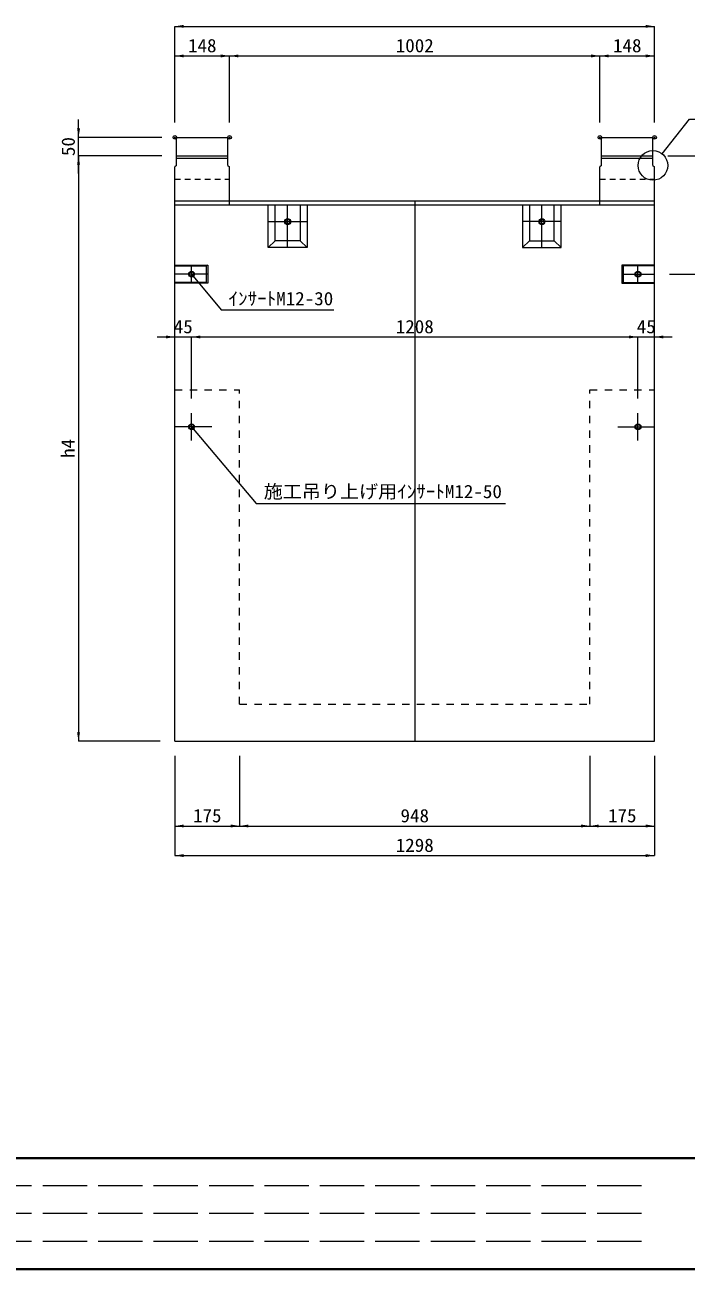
# Model space of a CAD drawing. Units: millimetres at full size, sheet at 1:20. Extents: x 64173 to 81200, y -133840 to -120349.
# Drawn here: x 74857 to 76647, y -126657 to -123291 of the extents above; entities that cross this region are included whole.
import ezdxf
from ezdxf.enums import TextEntityAlignment as Align

# ---------------------------------------------------------------- set-up
doc = ezdxf.new("R2010")
doc.units = ezdxf.units.MM
doc.header["$LTSCALE"] = 20
doc.header["$PDMODE"] = 32
doc.header["$PDSIZE"] = 10
for name, pattern in [('DASHED', [7.5, 6, -1.5]), ('USER1', [2, 1, -1]), ('USER3', [1.35, 0.75, -0.6])]:
    doc.linetypes.add(name, pattern=pattern)
for name, color, linetype, lineweight in [('インサート', 3, 'USER3', 9), ('作業エリア', 11, 'Continuous', 13), ('図枠', 7, 'Continuous', 5), ('寸法線', 7, 'Continuous', 13), ('引出線', 4, 'Continuous', 13), ('補助線', 8, 'Continuous', 13), ('集水桝', 2, 'Continuous', 13)]:
    doc.layers.add(name, color=color, linetype=linetype, lineweight=lineweight)
doc.styles.add('ＭＳ 明朝', font='')
doc.styles.get('ＭＳ 明朝').set_extended_font_data('MS Mincho')

# ---------------------------------------------------------------- blocks, each defined once
blk = doc.blocks.new('filled_arrow')
at = {"color": 0, "linetype": 'Continuous', "lineweight": -2}
blk.add_solid([(7.5, 1.25), (0, 0), (7.5, -1.25)], dxfattribs=at)

msp = doc.modelspace()

# ---------------------------------------------------------------- linework, layer by layer
at = {"layer": 'インサート', "linetype": 'Continuous', "lineweight": 5}
for centre, radius in [((75568.21, -123823.61), 8), ((76256.21, -123823.61), 8), ((75568.21, -123823.61), 6), ((76256.21, -123823.61), 6), ((75308.21, -123965.61), 8), ((75308.21, -123965.61), 6), ((76516.21, -123965.61), 8), ((76516.21, -123965.61), 6), ((75308.21, -124378.61), 8), ((75308.21, -124378.61), 6), ((76516.21, -124378.61), 8), ((76516.21, -124378.61), 6)]:
    msp.add_circle(centre, radius, dxfattribs=at)
at = {"layer": '作業エリア'}
for p in [(75263.21, -123595.61), (75411.21, -123595.61), (76413.21, -123595.61), (76561.21, -123595.61)]:
    msp.add_point(p, dxfattribs=at)
at = {"layer": '図枠', "lineweight": 40}
for p, q in [((73200.5, -126356.92), (81000.5, -126356.92)), ((73200.5, -126656.92), (81000.5, -126656.92))]:
    msp.add_line(p, q, dxfattribs=at)
at = {"layer": '図枠', "linetype": 'DASHED', "lineweight": 9}
for p, q in [((76525.5, -126431.92), (73400.5, -126431.92)), ((76525.5, -126506.92), (73400.5, -126506.92)), ((76525.5, -126581.92), (73400.5, -126581.92))]:
    msp.add_line(p, q, dxfattribs=at)
at = {"layer": '寸法線'}
for p, q in [((75263.21, -123295.45), (76561.21, -123295.45)), ((75263.21, -123555.61), (75263.21, -123295.45)), ((76561.21, -123555.61), (76561.21, -123295.45)), ((75263.21, -123375.45), (75411.21, -123375.45)), ((75263.21, -123555.61), (75263.21, -123375.45)), ((75411.21, -123555.61), (75411.21, -123375.45)), ((75411.21, -123375.45), (76413.21, -123375.45)), ((75411.21, -123555.61), (75411.21, -123375.45)), ((76413.21, -123555.61), (76413.21, -123375.45)), ((76413.21, -123375.45), (76561.21, -123375.45)), ((76413.21, -123555.61), (76413.21, -123375.45)), ((76561.21, -123555.61), (76561.21, -123375.45)), ((75002.41, -123693.61), (75002.41, -123547.61)), ((75227.71, -123595.61), (75002.41, -123595.61)), ((75002.41, -123645.61), (75002.41, -125228.61)), ((75227.71, -123645.61), (75002.41, -123645.61)), ((75227.71, -123645.61), (75002.41, -123645.61)), ((76596.71, -123645.61), (76750.77, -123645.61)), ((76601.21, -123965.61), (76750.77, -123965.61)), ((75215.21, -124135.61), (75356.21, -124135.61)), ((75263.21, -124338.61), (75263.21, -124135.61)), ((75308.21, -124301.61), (75308.21, -124135.61)), ((75308.21, -124135.61), (76516.21, -124135.61)), ((75308.21, -124301.61), (75308.21, -124135.61)), ((76468.21, -124135.61), (76609.21, -124135.61)), ((76516.21, -124301.61), (76516.21, -124135.61)), ((76516.21, -124301.61), (76516.21, -124135.61)), ((76561.21, -124338.61), (76561.21, -124135.61)), ((75223.21, -125228.61), (75002.41, -125228.61)), ((75263.21, -125268.61), (75263.21, -125458.36)), ((75263.21, -125268.61), (75263.21, -125538.36)), ((75438.21, -125268.61), (75438.21, -125458.36)), ((75438.21, -125268.61), (75438.21, -125458.36)), ((76386.21, -125268.61), (76386.21, -125458.36)), ((76386.21, -125268.61), (76386.21, -125458.36)), ((76561.21, -125268.61), (76561.21, -125458.36)), ((76561.21, -125268.61), (76561.21, -125538.36)), ((75263.21, -125458.36), (75438.21, -125458.36)), ((75438.21, -125458.36), (76386.21, -125458.36)), ((76386.21, -125458.36), (76561.21, -125458.36)), ((75263.21, -125538.36), (76561.21, -125538.36))]:
    msp.add_line(p, q, dxfattribs=at)
at = {"layer": '引出線'}
for points in [[(76581.52, -123640.23), (76655.73, -123546.41), (76766.65, -123546.41)], [(75308.21, -123965.61), (75388.25, -124061.86), (75693.37, -124061.86)], [(75308.21, -124378.61), (75483.44, -124586.17), (76157.61, -124586.17)]]:
    msp.add_lwpolyline(points, dxfattribs=at)
msp.add_circle((76556.71, -123671.61), 40, dxfattribs=at)
at = {"layer": '補助線'}
for p, q in [((76561.21, -123768.61), (75263.21, -123768.61)), ((75568.21, -123893.61), (75568.21, -123778.61)), ((75912.21, -123768.61), (75912.21, -125228.61)), ((76256.21, -123893.61), (76256.21, -123778.61)), ((75515.71, -123823.61), (75620.71, -123823.61)), ((76308.71, -123823.61), (76203.71, -123823.61)), ((75308.21, -123990.11), (75308.21, -123941.11)), ((76516.21, -123990.11), (76516.21, -123941.11)), ((75352.21, -123965.61), (75263.21, -123965.61)), ((76472.21, -123965.61), (76561.21, -123965.61)), ((75308.21, -124415.61), (75308.21, -124341.61)), ((76516.21, -124415.61), (76516.21, -124341.61)), ((75362.71, -124378.61), (75263.21, -124378.61)), ((76461.71, -124378.61), (76561.21, -124378.61))]:
    msp.add_line(p, q, dxfattribs=at)
at = {"layer": '集水桝', "lineweight": 15}
for p, q in [((75267.71, -123595.61), (75406.71, -123595.61)), ((75267.71, -123645.61), (75267.71, -123595.61)), ((75406.71, -123645.61), (75406.71, -123595.61)), ((76417.71, -123595.61), (76556.71, -123595.61)), ((76417.71, -123645.61), (76417.71, -123595.61)), ((76556.71, -123645.61), (76556.71, -123595.61))]:
    msp.add_line(p, q, dxfattribs=at)
at = {"layer": '集水桝'}
for p, q in [((75267.71, -123645.61), (75406.71, -123645.61)), ((75267.71, -123671.61), (75267.71, -123645.61)), ((75406.71, -123671.61), (75406.71, -123645.61)), ((76417.71, -123645.61), (76556.71, -123645.61)), ((76417.71, -123671.61), (76417.71, -123645.61)), ((76556.71, -123671.61), (76556.71, -123645.61)), ((75267.71, -123671.61), (75263.21, -123675.61)), ((75263.21, -125228.61), (75263.21, -123675.61)), ((75406.71, -123671.61), (75411.21, -123675.61)), ((75411.21, -123778.61), (75411.21, -123675.61)), ((76417.71, -123671.61), (76413.21, -123675.61)), ((76413.21, -123778.61), (76413.21, -123675.61)), ((76556.71, -123671.61), (76561.21, -123675.61)), ((76561.21, -125228.61), (76561.21, -123675.61)), ((75263.21, -123778.61), (76561.21, -123778.61)), ((75515.71, -123893.61), (75515.71, -123778.61)), ((75620.71, -123778.61), (75620.71, -123893.61)), ((76203.71, -123778.61), (76203.71, -123893.61)), ((76308.71, -123893.61), (76308.71, -123778.61)), ((75620.71, -123893.61), (75515.71, -123893.61)), ((76203.71, -123893.61), (76308.71, -123893.61)), ((75263.21, -125228.61), (76561.21, -125228.61))]:
    msp.add_line(p, q, dxfattribs=at)
at = {"layer": '集水桝', "lineweight": 5}
for p, q in [((75267.71, -123651.61), (75406.71, -123651.61)), ((76417.71, -123651.61), (76556.71, -123651.61)), ((75534.71, -123875.61), (75534.71, -123778.61)), ((75601.71, -123778.61), (75601.71, -123875.61)), ((76222.71, -123778.61), (76222.71, -123875.61)), ((76289.71, -123875.61), (76289.71, -123778.61)), ((75515.71, -123893.61), (75534.71, -123875.61)), ((75601.71, -123875.61), (75534.71, -123875.61)), ((75620.71, -123893.61), (75601.71, -123875.61)), ((76203.71, -123893.61), (76222.71, -123875.61)), ((76222.71, -123875.61), (76289.71, -123875.61)), ((76308.71, -123893.61), (76289.71, -123875.61)), ((75263.21, -123943.11), (75348.21, -123943.11)), ((75352.21, -123941.11), (75348.21, -123943.11)), ((75348.21, -123943.11), (75348.21, -123988.11)), ((76472.21, -123941.11), (76476.21, -123943.11)), ((76561.21, -123943.11), (76476.21, -123943.11)), ((76476.21, -123943.11), (76476.21, -123988.11)), ((75348.21, -123988.11), (75263.21, -123988.11)), ((75352.21, -123990.11), (75348.21, -123988.11)), ((76472.21, -123990.11), (76476.21, -123988.11)), ((76476.21, -123988.11), (76561.21, -123988.11))]:
    msp.add_line(p, q, dxfattribs=at)
at = {"layer": '集水桝', "linetype": 'USER3', "lineweight": 9}
for p, q in [((75263.21, -123708.61), (75411.21, -123708.61)), ((76413.21, -123708.61), (76561.21, -123708.61))]:
    msp.add_line(p, q, dxfattribs=at)
at = {"layer": '集水桝', "lineweight": 9}
for p, q in [((75263.21, -123941.11), (75352.21, -123941.11)), ((75352.21, -123941.11), (75352.21, -123990.11)), ((76561.21, -123941.11), (76472.21, -123941.11)), ((76472.21, -123941.11), (76472.21, -123990.11)), ((75352.21, -123990.11), (75263.21, -123990.11)), ((76472.21, -123990.11), (76561.21, -123990.11))]:
    msp.add_line(p, q, dxfattribs=at)
at = {"layer": '集水桝', "linetype": 'USER1'}
for p, q in [((75263.21, -124278.61), (75438.21, -124278.61)), ((75438.21, -125128.61), (75438.21, -124278.61)), ((76386.21, -124278.61), (76561.21, -124278.61)), ((76386.21, -125128.61), (76386.21, -124278.61)), ((75438.21, -125128.61), (76386.21, -125128.61))]:
    msp.add_line(p, q, dxfattribs=at)

# ---------------------------------------------------------------- block references
at = {"layer": '寸法線', "xscale": 3.2, "yscale": 3.2}
for p in [(75263.21, -123295.45), (75263.21, -123375.45), (75411.21, -123375.45), (76413.21, -123375.45), (75308.21, -124135.61), (75308.21, -124135.61), (76561.21, -124135.61), (75263.21, -125458.36), (75438.21, -125458.36), (76386.21, -125458.36), (75263.21, -125538.36)]:
    msp.add_blockref('filled_arrow', p, dxfattribs=at)
for p, rotation in [((76561.21, -123295.45), 180), ((75411.21, -123375.45), 180), ((76413.21, -123375.45), 180), ((76561.21, -123375.45), 180), ((75002.41, -123595.61), 90), ((75002.41, -123645.61), 270), ((75002.41, -123645.61), 270), ((75263.21, -124135.61), 180), ((76516.21, -124135.61), 180), ((76516.21, -124135.61), 180), ((75002.41, -125228.61), 90), ((75438.21, -125458.36), 180), ((76386.21, -125458.36), 180), ((76561.21, -125458.36), 180), ((76561.21, -125538.36), 180)]:
    msp.add_blockref('filled_arrow', p, dxfattribs=dict(at, rotation=rotation))
at = {"layer": '引出線', "xscale": 0.133, "yscale": 0.133}
for p, rotation in [((76581.52, -123640.23), 51.7), ((75308.21, -123965.61), 309.7), ((75308.21, -124378.61), 310.2)]:
    msp.add_blockref('filled_arrow', p, dxfattribs=dict(at, rotation=rotation))

# ---------------------------------------------------------------- texts
at = {"layer": '寸法線', "style": 'ＭＳ 明朝', "width": 1.05}
for s, p in [('148', (75337.21, -123347.45)), ('1002', (75912.21, -123347.45)), ('148', (76487.21, -123347.45)), ('45', (75285.71, -124107.61)), ('1208', (75912.21, -124107.61)), ('45', (76538.71, -124107.61)), ('175', (75350.71, -125430.36)), ('948', (75912.21, -125430.36)), ('175', (76473.71, -125430.36)), ('1298', (75912.21, -125510.36))]:
    msp.add_text(s, height=36.03, dxfattribs=at).set_placement(p, align=Align.MIDDLE_CENTER)
for s, p in [('50', (74974.41, -123620.61)), ('h4', (74974, -124437.11))]:
    msp.add_text(s, height=36.03, rotation=90, dxfattribs=at).set_placement(p, align=Align.MIDDLE_CENTER)
at = {"layer": '引出線', "style": 'ＭＳ 明朝', "width": 1.05}
for s, p in [('ｲﾝｻｰﾄM12-30', (75408.25, -124013.73)), ('施工吊り上げ用ｲﾝｻｰﾄM12-50', (75503.44, -124535.56))]:
    msp.add_text(s, height=36.03, dxfattribs=at).set_placement(p, align=Align.TOP_LEFT)

doc.saveas('drawing.dxf')
